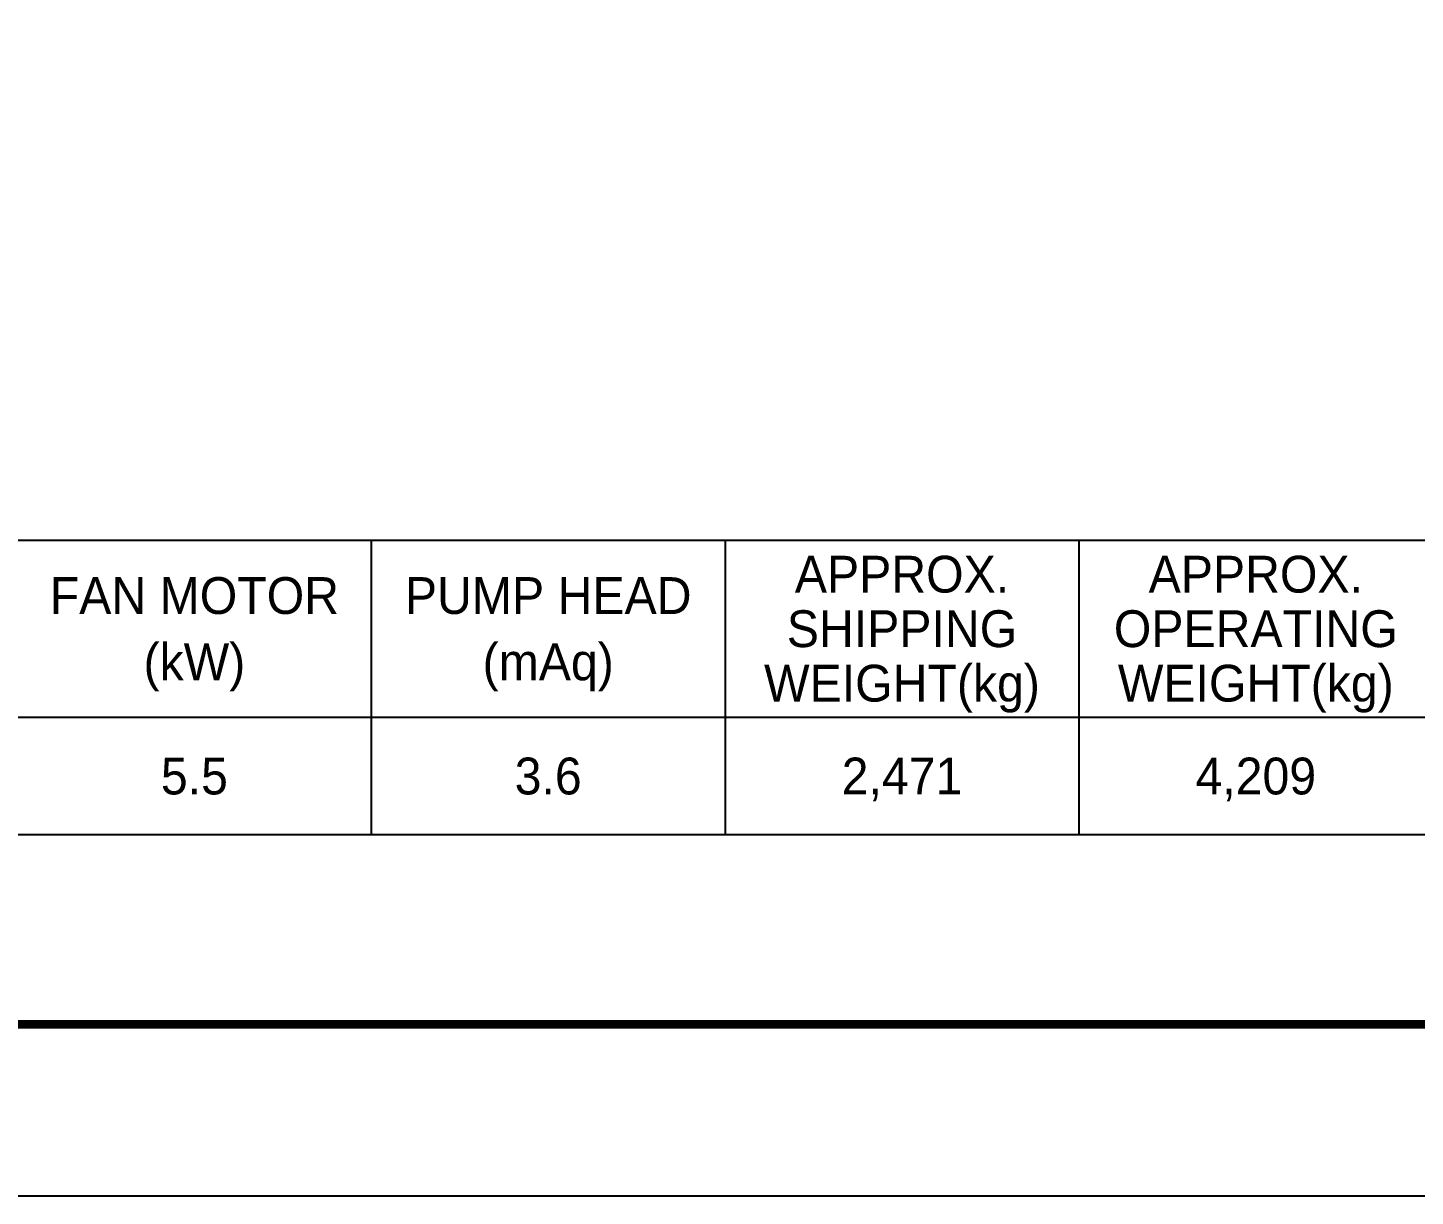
# Model space of a CAD drawing. Header units: millimetres. Extents: x 123437 to 162203, y 20795 to 41590.
# Drawn here: x 137458 to 143105, y 20795 to 25554 of the extents above; entities that cross this region are included whole.
import ezdxf
from ezdxf.enums import TextEntityAlignment as Align

# ---------------------------------------------------------------- set-up
doc = ezdxf.new("R2010")
doc.units = ezdxf.units.MM
doc.header["$LTSCALE"] = 30
doc.header["$MEASUREMENT"] = 0
doc.layers.get('DEFPOINTS').update_dxf_attribs({"color": 143, "linetype": 'CONTINUOUS'})
for name, color, linetype in [('냉각탑_box', 1, 'CONTINUOUS'), ('냉각탑_form', 1, 'CONTINUOUS'), ('냉각탑_text', 3, 'CONTINUOUS')]:
    doc.layers.add(name, color=color, linetype=linetype)
doc.styles.add('돋움', font='')
doc.styles.get('돋움').set_extended_font_data('Dotum')

# ---------------------------------------------------------------- blocks, each defined once
blk = doc.blocks.new('냉각탑form')
at = {"layer": 'DEFPOINTS'}
blk.add_lwpolyline([(0, 297.073), (420.103, 297.073), (420.103, 0), (0, 0)], close=True, dxfattribs=at)
at = {"layer": '냉각탑_form', "const_width": 0.5}
blk.add_lwpolyline([(10.002, 287.07), (10.002, 10.002), (410.1, 10.002), (410.1, 287.07)], close=True, dxfattribs=at)

msp = doc.modelspace()

# ---------------------------------------------------------------- linework, layer by layer
at = {"layer": '냉각탑_box'}
for p, q in [((138856, 23466.6), (138856, 22266.6)), ((140296, 23466.6), (140296, 22266.6)), ((141736, 23466.6), (141736, 22266.6)), ((134896, 22746.6), (147796, 22746.6))]:
    msp.add_line(p, q, dxfattribs=at)
msp.add_lwpolyline([(134896, 23466.6), (147796, 23466.6), (147796, 22266.6), (134896, 22266.6)], close=True, dxfattribs=at)

# ---------------------------------------------------------------- block references
at = {"layer": '냉각탑_form', "xscale": 70, "yscale": 70, "zscale": 70}
msp.add_blockref('냉각탑form', (132795.9, 20795.1), dxfattribs=at)

# ---------------------------------------------------------------- texts
at = {"layer": '냉각탑_text', "style": '돋움'}
for s, p in [('APPROX.', (141016, 23328.6)), ('APPROX.', (142456, 23328.6)), ('FAN MOTOR', (138136, 23241.6)), ('PUMP HEAD', (139576, 23241.6)), ('SHIPPING', (141016, 23106.6)), ('OPERATING', (142456, 23106.6)), ('(kW)', (138136, 22971.6)), ('(mAq)', (139576, 22971.6)), ('WEIGHT(kg)', (141016, 22884.6)), ('WEIGHT(kg)', (142456, 22884.6)), ('5.5', (138136, 22506.6)), ('3.6', (139576, 22506.6)), ('2,471', (141016, 22506.6)), ('4,209', (142456, 22506.6))]:
    msp.add_text(s, height=150, dxfattribs=at).set_placement(p, align=Align.MIDDLE_CENTER)

doc.saveas('drawing.dxf')
